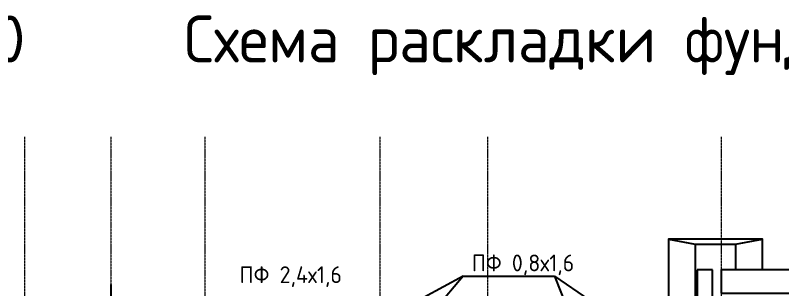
# Model space of a CAD drawing. Header units: inches. Extents: x -2431 to 214825, y 3 to 92804.
# Drawn here: x 18181 to 29610, y 63646 to 67725 of the extents above; entities that cross this region are included whole.
import ezdxf

# ---------------------------------------------------------------- set-up
doc = ezdxf.new("R2010")
doc.units = ezdxf.units.IN
doc.header["$MEASUREMENT"] = 0
doc.linetypes.add('Линия сетки', pattern=[22.225, 12.7, -3.175, 3.175, -3.175])
doc.layers.add('Балясины', color=7, linetype='Continuous', lineweight=9)
doc.styles.add('Чертеж250', font='', dxfattribs={"height": 250})
doc.styles.add('Чертежный', font='GOST_Common.ttf', dxfattribs={"height": 150})
doc.styles.get('Чертеж250').set_extended_font_data('GOST type B')

msp = doc.modelspace()

# ---------------------------------------------------------------- linework, layer by layer
for p, q in [((27921.90672, 64386.71601), (28321.90672, 64311.68187)), ((28921.90672, 64311.68187), (29321.90672, 64386.71601)), ((28321.90672, 64311.68187), (28321.90672, 62627.26653)), ((28321.90672, 64311.68187), (28921.90672, 64311.68187)), ((28921.90672, 64311.68187), (28921.90672, 63927.26653)), ((28351.90672, 63927.26653), (28351.90672, 62627.26653)), ((28579.99322, 63927.26653), (28351.90672, 63927.26653)), ((28579.99322, 62277.26653), (28579.99322, 63927.26653)), ((24857.84715, 63834.05496), (23239.07401, 62955.81347)), ((24857.84715, 63834.05496), (24092.56646, 62927.84655)), ((24857.84715, 63834.05496), (26221.29717, 63834.05496)), ((26221.29717, 63834.05496), (26586.35216, 62913.9769)), ((26221.29717, 63834.05496), (27432.96776, 63007.11982))]:
    msp.add_line(p, q)
for points, const_width in [([(27921.90672, 64386.71601), (29321.90672, 64386.71601), (29321.90672, 63927.26653)], 20), ([(27921.90672, 62627.26653), (27921.90672, 64386.71601)], 20), ([(27921.90672, 64386.71601), (28321.90672, 64311.68187), (28921.90672, 64311.68187), (29321.90672, 64386.71601)], 20), ([(28321.90672, 64311.68187), (28321.90672, 62627.26653)], 20), ([(28921.90672, 64311.68187), (28921.90672, 63927.26653)], 20), ([(19606.03725, 45551.85739), (19606.03725, 54480.02613), (19606.03725, 54903.95122), (19606.03725, 56037.42318), (19606.03725, 56528.2759), (19606.03725, 63712.13856)], 30)]:
    msp.add_lwpolyline(points, dxfattribs=dict(const_width=const_width))
msp.add_lwpolyline([(29321.90672, 63927.26653), (29321.90672, 64386.71601), (27921.90672, 64386.71601), (27921.90672, 62627.26653)])
msp.add_lwpolyline([(28707.92649, 63577.26653), (36831.24481, 63577.26653), (36831.24481, 63927.26653), (28707.92649, 63927.26653)], close=True)
at = {"layer": 'Балясины', "color": 254, "linetype": 'Линия сетки'}
for p, q in [((18316.11541, 65911.56595), (18316.11541, 45905.89953)), ((19608.1765, 65911.56595), (19608.1765, 41417.92508)), ((21007.40179, 65911.56595), (21007.40179, 41417.92508)), ((23617.90475, 65911.56595), (23617.90475, 41417.92508)), ((25221.69741, 65911.56595), (25221.69741, 41417.92508)), ((28707.92649, 65911.56595), (28707.92649, 41417.92508))]:
    msp.add_line(p, q, dxfattribs=at)

# ---------------------------------------------------------------- texts
for s, height, style, p in [('Схема раскладки плит перекрытия М 1:100', 700, 'Чертеж250', (119.27168, 67022.43215)), ('Схема раскладки фундаментных подушек М 1:100', 700, 'Чертеж250', (20698.77168, 67022.43215)), ('ПФ 0,8х1,6', 250, 'Чертежный', (24987.82941, 63905.42239)), ('ПФ 2,4х1,6', 250, 'Чертежный', (21524.75167, 63730.16135))]:
    msp.add_text(s, height=height, dxfattribs=dict(style=style)).set_placement(p)

doc.saveas('drawing.dxf')
